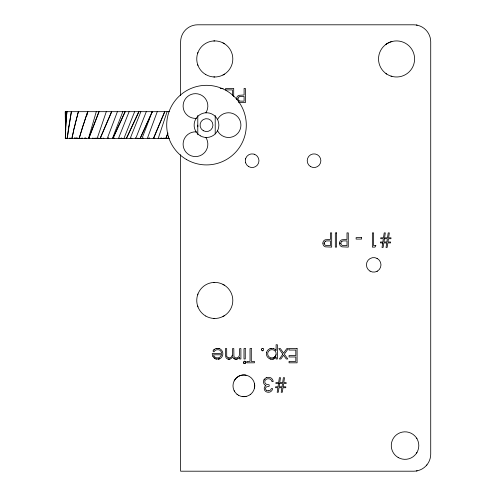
<?xml version="1.0" encoding="UTF-8"?>
<svg xmlns="http://www.w3.org/2000/svg" width="496" height="496" viewBox="0 0 496 496"><rect width="100%" height="100%" fill="white"/><g stroke="black" fill="none" stroke-linecap="round" stroke-linejoin="round"><path stroke-width="0.74" d="M197.786 126.802L197.786 125.116M169.396 111.674L65.286 111.674L65.292 116.715M65.292 111.674L65.683 129.599M169.403 138.564L65.317 138.564L65.367 135.761M65.323 138.564L65.813 125.116M65.379 135.761L65.658 127.918L65.708 130.163L65.701 129.599M74.747 138.564L74.772 138.006M65.683 127.918L66.526 115.593M237.9 98.642L237.906 99.088M324.204 243.102L324.21 243.548M340.808 243.102L340.814 243.548M65.844 125.116L66.582 115.035M75.516 138.564L75.559 138.006M243.933 363.078A1.172 1.172 0 0 0 245.601 362.911A0.98 0.98 0 0 0 245.811 362.402L245.818 362.167A1.017 1.017 0 0 0 245.464 361.497M66.569 115.593L66.954 111.674M66.619 115.035L66.91 111.674M67.189 138.564L71.331 111.674M67.239 138.564L68.163 130.721M77.029 138.564L77.097 138.006M68.237 130.163L68.721 126.802M68.789 126.802L71.418 111.674M78.92 138.564L79.007 138.006M254.473 388.077L254.578 387.519A10.862 10.862 0 0 0 254.578 384.121L254.473 383.563M81.666 138.564L81.778 138.006M71.852 138.564L72.063 138.006M72.087 137.442L73.644 130.721M71.97 138.006L73.513 131.279M73.538 130.721L73.768 130.163M73.792 129.599L75.237 124M73.668 130.163L75.101 124.558M84.599 138.564L84.729 138.006M228.067 359.079L228.048 359.073A3.112 3.112 0 0 0 228.507 359.147L229.326 359.147A3.125 3.125 0 0 0 229.76 359.079A4.018 4.018 0 0 0 230.869 358.639A4.557 4.557 0 0 0 231.229 358.416A3.931 3.931 0 0 0 231.52 358.186A4.613 4.613 0 0 0 232.016 357.69L232.723 356.655L233.114 357.554A3.404 3.404 0 0 0 233.362 357.938A2.678 2.678 0 0 0 233.926 358.49L234.366 358.763A3.838 3.838 0 0 0 234.707 358.918A3.484 3.484 0 0 0 235.191 359.073L236.387 359.154A4.042 4.042 0 0 0 236.952 359.079L238.712 358.23A5.667 5.667 0 0 0 239.407 357.473L239.618 357.182L239.618 358.986L240.895 358.986L240.895 348.589L239.618 348.589L239.32 355.582A3.323 3.323 0 0 1 236.939 357.821A2.449 2.449 0 0 1 236.592 357.87L235.879 357.87A2.238 2.238 0 0 1 233.914 356.072L233.783 348.589L232.506 348.589L232.45 354.113A8.519 8.519 0 0 1 232.295 355.248L232.202 355.595A3.298 3.298 0 0 1 231.155 357.157A3.72 3.72 0 0 1 230.745 357.449A2.939 2.939 0 0 1 230.367 357.641A3.41 3.41 0 0 1 229.933 357.79L229.809 357.821A2.474 2.474 0 0 1 229.462 357.876L228.836 357.876M75.262 123.436L76.372 119.517M75.125 124L76.229 120.075M87.06 114.477L86.781 115.593M87.854 111.674L87.203 113.913M87.631 112.232L87.773 111.674M76.403 118.959L77.407 115.593M76.254 119.517L77.258 116.157M88.462 138.564L96.28 111.674M77.438 115.035L78.362 111.674M77.289 115.593L78.492 111.674M79.106 138.564L79.887 136.326M79.236 138.564L79.72 136.884M79.918 135.761L80.55 134.081M79.757 136.326L80.383 134.645M92.312 138.564L92.473 138.006M245.638 158.602L245.539 158.943M80.581 133.523L81.914 129.599M80.414 134.081L81.226 131.843M168.572 136.326L167.896 138.564M81.257 131.279L82.088 129.041M167.09 111.674L158.193 138.564M82.119 128.483L84.605 121.198M81.945 129.041L82.795 126.802M82.826 126.238L85.349 118.959M97.117 138.564L106.299 111.674M163.519 138.564L163.705 138.006M84.642 120.64L87.463 112.797M85.386 118.395L87.693 111.674M101.711 138.564L101.903 138.006M197.631 53.382L197.947 52.489M197.631 294.866L197.947 293.979M157.263 111.674L147.3 138.564M88.623 138.564L98.921 111.674M88.784 138.564L99.107 111.674M107.254 138.564L117.403 111.674M153.202 138.564L153.407 138.006M152.024 112.232L152.229 111.674L139.99 138.564M110.565 113.913L110.769 113.355M111.191 112.232L111.402 111.674M150.555 116.157L150.765 115.593M150.133 117.273L150.344 116.715M112.821 137.442L112.394 138.564M149.073 120.075L149.284 119.517M149.494 118.959L149.711 118.395M113.888 134.645L113.46 135.761M113.032 136.884L113.243 136.326M148.434 121.756L148.006 122.878M148.645 121.198L148.862 120.64M114.099 134.081L114.316 133.523M114.526 132.965L122.847 111.674M147.789 123.436L141.918 138.564M146.289 111.674L135.699 138.564M167.896 132.965L165.701 138.564M167.853 133.523L165.881 138.564M118.426 138.564L129.096 111.674M140.883 111.674L130.15 138.564M123.888 138.564L134.645 111.674M164.839 111.674L153.531 138.564M164.653 111.674L153.332 138.564M100 138.564L111.55 111.674M100.186 138.564L111.755 111.674M152.377 111.674L140.201 138.564M112.728 138.564L125.035 111.674M112.927 138.564L125.24 111.674M138.775 111.674L126.257 138.564M138.985 111.674L126.461 138.564M234.174 380.891L234.447 380.389A10.862 10.862 0 0 1 238.923 376.135A10.844 10.844 0 0 1 242.153 375.094L242.172 375.088A10.819 10.819 0 0 1 245.551 375.094L246.109 375.199M416.956 452.47L416.578 453.084M426.331 465.552L426.913 464.87M214.408 349.37L213.578 350.126A6.082 6.082 0 0 0 212.939 351.032L213.937 351.869L214.687 350.895A3.174 3.174 0 0 1 215.27 350.399L215.438 350.3A4.197 4.197 0 0 1 216.157 349.965L216.237 349.934A4.917 4.917 0 0 1 217.13 349.723L218.73 349.792A3.435 3.435 0 0 1 219.957 350.35A4.235 4.235 0 0 1 220.249 350.579A3.615 3.615 0 0 1 220.503 350.821A4.073 4.073 0 0 1 220.745 351.1A3.435 3.435 0 0 1 221.179 351.8L221.259 351.993A3.776 3.776 0 0 1 221.427 352.501A4.241 4.241 0 0 1 221.545 353.301L212.251 353.512L212.288 354.187A6.225 6.225 0 0 0 212.598 355.651A5.14 5.14 0 0 0 212.846 356.364M250.685 394.258L250.232 394.605M386.744 43.828L385.969 44.361A18.048 18.048 0 0 1 390.997 41.8L391.902 41.534M224.601 74.078L222.964 75.02M224.601 315.561L222.964 316.504M377.01 271.337L377.344 271.151M218.959 359.005L216.058 358.974A4.706 4.706 0 0 1 214.582 358.292L212.883 356.326M213.869 349.816A5.034 5.034 0 0 1 215.481 348.781A4.774 4.774 0 0 1 216.132 348.57L218.699 348.496A5.14 5.14 0 0 1 219.406 348.669A4.396 4.396 0 0 1 221.216 349.792L221.383 349.971A6.392 6.392 0 0 1 221.948 350.715A5.518 5.518 0 0 1 222.332 351.422A6.02 6.02 0 0 1 222.543 351.949A5.208 5.208 0 0 1 222.822 353.431L222.809 354.33A5.208 5.208 0 0 1 222.741 354.832A5.537 5.537 0 0 1 222.617 355.341A5.351 5.351 0 0 1 221.799 357.015L221.29 357.635A4.737 4.737 0 0 1 220.205 358.503A4.427 4.427 0 0 1 219.635 358.788M246.109 396.44L245.551 396.546A10.819 10.819 0 0 1 242.172 396.552L242.172 396.552M416.318 470.989L417.192 470.828M266.643 352.284A5.487 5.487 0 0 0 266.526 352.78A5.239 5.239 0 0 0 266.445 353.524L266.451 354.194A4.929 4.929 0 0 0 267.158 356.494A5.716 5.716 0 0 0 267.449 356.928A5.394 5.394 0 0 0 267.772 357.318A6.398 6.398 0 0 0 268.169 357.715A5.63 5.63 0 0 0 268.807 358.236L269.024 358.372A4.749 4.749 0 0 0 269.619 358.695L270.103 358.887A4.954 4.954 0 0 0 270.816 359.073L272.967 359.079A5.295 5.295 0 0 0 273.972 358.788A4.34 4.34 0 0 0 274.896 358.286L275.268 357.988A4.898 4.898 0 0 0 275.764 357.492L276.105 357.064L276.105 358.986L277.382 358.986L277.382 344.757L276.105 344.757L276.105 350.474L275.677 350.002M262.688 350.765L262.353 350.765M262.359 348.415L262.663 348.415A1.048 1.048 0 0 1 262.954 348.49L262.973 348.496M244.491 361.187L244.795 361.187A1.159 1.159 0 0 1 245.452 361.479L245.47 361.491M273.73 348.725A4.693 4.693 0 0 0 273.302 348.589L270.791 348.502A5.413 5.413 0 0 0 270.053 348.694A4.724 4.724 0 0 0 269.644 348.862A5.369 5.369 0 0 0 268.33 349.705A6.318 6.318 0 0 0 267.704 350.325A5.096 5.096 0 0 0 266.637 352.284M268.751 390.798L268.212 390.811A3.732 3.732 0 0 1 267.505 390.724A2.902 2.902 0 0 1 266.619 390.358M213.838 40.945L214.78 40.92M213.838 282.429L214.78 282.404M206.497 112.753L205.846 112.772A12.369 12.369 0 0 0 199.913 94.482A12.369 12.369 0 0 0 183.26 104.092A12.369 12.369 0 0 0 196.131 118.377L195.474 118.395M220.199 88.424L223.113 88.424M195.474 131.843L196.131 131.855A12.369 12.369 0 0 0 183.26 146.146A12.369 12.369 0 0 0 199.913 155.756A12.369 12.369 0 0 0 205.846 137.466L206.497 137.485M213.838 76.961L214.78 76.985M213.838 318.444L214.78 318.469M417.192 25.172L416.318 25.011M390.997 76.105L391.902 76.372M219.406 348.669L219.176 348.601A5.462 5.462 0 0 0 218.166 348.428M254.243 154.213L254.584 154.33M377.01 258.373L377.344 258.552M222.964 42.885L224.601 43.828M222.964 284.369L224.601 285.318M386.744 74.078A18.03 18.03 0 0 1 388.38 42.885A18.03 18.03 0 0 1 414.575 59.898A18.03 18.03 0 0 1 386.744 74.078L385.969 73.538M237.014 394.258L237.466 394.605M266.47 390.259L266.209 390.042A2.003 2.003 0 0 1 265.527 388.852L265.54 388.362A1.897 1.897 0 0 1 266.352 387.072A3.032 3.032 0 0 1 266.699 386.824L269.173 386.26L269.173 384.797L267.115 384.53A3.441 3.441 0 0 1 266.054 384.053A2.995 2.995 0 0 1 265.242 383.222L265.211 383.179A2.48 2.48 0 0 1 264.808 382.075L264.827 381.381A2.995 2.995 0 0 1 264.914 380.99A2.74 2.74 0 0 1 265.521 379.961A3.373 3.373 0 0 1 266.842 379.031A3.881 3.881 0 0 1 267.177 378.932A3.528 3.528 0 0 1 267.505 378.857L268.807 378.789A4.501 4.501 0 0 1 269.396 378.876L270.301 379.211A3.007 3.007 0 0 1 270.661 379.446L271.374 380.24A4.774 4.774 0 0 1 271.665 380.81L271.913 381.517L273.191 381.517L273.079 381.021A6.777 6.777 0 0 0 272.806 380.165A5.189 5.189 0 0 0 272.595 379.713L272.465 379.483A4.439 4.439 0 0 0 271.982 378.808A4.018 4.018 0 0 0 271.721 378.529A4.241 4.241 0 0 0 270.314 377.642L270.109 377.574A5.065 5.065 0 0 0 269.409 377.394A4.724 4.724 0 0 0 268.962 377.338L267.412 377.406A5.605 5.605 0 0 0 266.693 377.592M243.858 363.091L243.871 363.103A1.029 1.029 0 0 1 243.455 362.427L243.462 362.136A1.097 1.097 0 0 1 244.497 361.224M416.956 438.706L416.578 438.092M234.174 390.749L234.447 391.251M135.526 138.006L135.786 138.564M135.315 138.006L135.575 138.564M121.793 138.006L122.047 138.564M121.582 138.006L121.842 138.564M149.06 138.006L149.315 138.564M148.862 138.006L149.11 138.564M108.457 138.006L108.705 138.564M108.258 138.006L108.506 138.564M161.814 138.006L162.043 138.564M161.622 138.006L161.857 138.564M131.663 138.006L131.886 138.564M126.12 138.006L126.344 138.564M137.925 138.006L138.148 138.564M96.112 138.006L96.336 138.564M95.939 138.006L96.156 138.564M119.902 138.006L120.125 138.564M143.394 138.006L143.611 138.564M114.526 138.006L114.737 138.564M149.432 138.006L149.643 138.564M108.63 138.006L108.835 138.564M154.585 138.006L154.789 138.564M197.631 64.523L197.947 65.416M197.631 306.013L197.947 306.9M103.652 138.006L103.844 138.564M160.134 138.006L160.326 138.564M85.293 138.006L85.486 138.564M85.145 138.006L85.331 138.564M98.338 138.006L98.518 138.564M164.746 138.006L164.926 138.564M93.973 138.006L94.141 138.564M245.539 162.477L245.638 162.818M89.466 138.006L89.621 138.564M76.471 138.006L76.62 138.564M76.359 138.006L76.502 138.564M85.913 138.006L86.05 138.564M82.417 138.006L82.534 138.564M70.035 138.006L70.134 138.564M69.961 138.006L70.054 138.564M79.825 138.006L79.924 138.564M77.494 138.006L77.562 138.564M243.455 362.359L243.462 362.427A1.097 1.097 0 0 0 244.485 363.32L244.788 363.357A1.097 1.097 0 0 0 245.818 362.402M261.342 349.767L261.342 349.426A1.141 1.141 0 0 1 263.624 349.463L263.692 349.748A1.141 1.141 0 0 1 261.417 349.767M75.975 138.006L76.031 138.564M66.309 138.564L66.266 138.006L66.272 138.564M74.902 138.006L74.933 138.564M65.602 127.918L65.379 121.198M65.367 121.198L65.298 116.715M74.536 138.006L74.536 138.564M233.697 96.664L233.697 88.424L225.668 88.424L225.668 89.888L232.419 89.888L232.419 95.356M215.214 115.512L215.214 133.957M197.786 115.512L197.786 134.726M180.631 95.53L180.631 41.875A17.075 17.075 0 0 1 197.706 24.8L413.645 24.8A17.081 17.081 0 0 1 430.72 41.881L430.72 454.125A17.081 17.081 0 0 1 413.639 471.2L180.631 471.2L180.631 154.721M268.751 390.786A2.74 2.74 0 0 0 270.432 390.085A3.094 3.094 0 0 0 270.624 389.875L271.362 388.628L272.639 388.628L272.23 389.837A5.059 5.059 0 0 1 271.994 390.284A3.918 3.918 0 0 1 271.789 390.594A4.458 4.458 0 0 1 271.541 390.904A3.708 3.708 0 0 1 271.3 391.152A4.489 4.489 0 0 1 270.99 391.418A3.813 3.813 0 0 1 270.698 391.623A4.266 4.266 0 0 1 270.37 391.821A3.807 3.807 0 0 1 269.694 392.094L269.514 392.144A4.607 4.607 0 0 1 268.9 392.255L267.592 392.212A4.588 4.588 0 0 1 266.141 391.685A3.751 3.751 0 0 1 264.349 389.428A2.945 2.945 0 0 1 264.263 388.87L264.269 388.219A3.28 3.28 0 0 1 265.583 385.907L265.912 385.652L265.267 385.299A3.937 3.937 0 0 1 264.852 384.97L264.157 384.133A4.941 4.941 0 0 1 263.86 383.575A3.503 3.503 0 0 1 263.742 383.272A4.067 4.067 0 0 1 263.525 382.118L263.63 380.934A4.6 4.6 0 0 1 266.718 377.592M263.99 379.936A5.134 5.134 0 0 1 264.362 379.316M236.387 359.154A4.123 4.123 0 0 0 236.964 359.073A4.551 4.551 0 0 0 237.379 358.968M229.952 359.03A3.342 3.342 0 0 1 229.326 359.147M235.662 359.154A3.385 3.385 0 0 1 234.707 358.918M228.507 359.147A3.212 3.212 0 0 1 225.885 357.337L225.395 354.77L225.389 348.589L226.666 348.589L226.715 355.545A5.065 5.065 0 0 0 226.821 356.227M228.842 357.845A2.189 2.189 0 0 1 226.79 356.24M273.972 358.782A5.165 5.165 0 0 1 272.496 359.141M271.324 359.141A5.127 5.127 0 0 1 270.103 358.887M219.189 358.943A4.83 4.83 0 0 1 218.277 359.129M216.516 359.079A5.14 5.14 0 0 1 215.828 358.906M219.585 358.695A5.208 5.208 0 0 1 218.91 358.918M273.811 357.48A4.352 4.352 0 0 1 273.451 357.635A3.683 3.683 0 0 1 272.955 357.777L271.43 357.864A4.104 4.104 0 0 1 268.789 356.537A3.751 3.751 0 0 1 268.454 356.116A4.96 4.96 0 0 1 268.131 355.57A3.763 3.763 0 0 1 267.927 355.074L267.809 354.665A3.181 3.181 0 0 1 267.735 354.206L267.741 353.369A3.534 3.534 0 0 1 267.933 352.52A4.284 4.284 0 0 1 270.06 350.083A3.825 3.825 0 0 1 270.574 349.897A4.476 4.476 0 0 1 271.138 349.748L272.267 349.699A3.844 3.844 0 0 1 272.806 349.773A4.557 4.557 0 0 1 274.257 350.362A3.85 3.85 0 0 1 276.092 353.313L276.074 354.311A4.352 4.352 0 0 1 276.012 354.708A3.825 3.825 0 0 1 275.435 356.072A4.117 4.117 0 0 1 273.811 357.48A3.98 3.98 0 0 0 276.012 354.708M234.366 358.763A3.429 3.429 0 0 1 233.938 358.503M214.582 358.286A5.375 5.375 0 0 1 214.005 357.814M232.295 355.248A3.794 3.794 0 0 1 232.202 355.595M273.786 348.744A5.369 5.369 0 0 1 275.72 350.027M270.053 348.694A5.456 5.456 0 0 1 271.07 348.459A5.251 5.251 0 0 1 271.597 348.415M216.132 348.57A5.766 5.766 0 0 1 216.926 348.44M341.868 241.447A2.201 2.201 0 0 0 342.339 245.421A3.292 3.292 0 0 0 342.792 245.545L347.002 245.656L347.002 240.913L343.74 240.901A7.403 7.403 0 0 0 342.779 241.006L342.352 241.124A2.449 2.449 0 0 0 341.868 241.354M325.264 241.447A2.201 2.201 0 0 0 325.742 245.421A3.292 3.292 0 0 0 326.188 245.545L330.398 245.656L330.398 240.913L327.137 240.901A7.403 7.403 0 0 0 326.176 241.006L325.748 241.124A2.449 2.449 0 0 0 325.264 241.354M239.432 100.979A3.298 3.298 0 0 0 239.884 101.085L244.094 101.196L244.094 96.453L240.839 96.441A7.409 7.409 0 0 0 239.872 96.553L239.444 96.664A2.455 2.455 0 0 0 238.96 96.894M238.378 102.058A3.646 3.646 0 0 0 239.159 102.393L245.371 102.66L245.371 88.424L244.094 88.424L244.094 94.996L239.171 95.306A4.08 4.08 0 0 0 238.607 95.523L238.415 95.623A3.28 3.28 0 0 0 236.983 97.086A3.726 3.726 0 0 0 236.852 97.396A3.298 3.298 0 0 0 236.685 98.01L236.617 98.927A4.086 4.086 0 0 0 236.642 99.349A4.452 4.452 0 0 0 236.666 99.541M239.438 100.961A2.201 2.201 0 0 1 238.96 96.993M217.521 119.511A12.369 12.369 0 0 1 236.325 115.506A12.369 12.369 0 0 1 236.325 134.732A12.369 12.369 0 0 1 217.521 130.727M322.921 243.102L322.921 243.381A4.086 4.086 0 0 0 322.946 243.803A4.452 4.452 0 0 0 323.057 244.41A3.044 3.044 0 0 0 323.138 244.677A3.714 3.714 0 0 0 323.262 244.981A3.088 3.088 0 0 0 323.559 245.495A3.838 3.838 0 0 0 323.789 245.78A3.639 3.639 0 0 0 325.457 246.847L331.675 247.113L331.675 232.884L330.398 232.884L330.398 239.45L325.475 239.766A4.08 4.08 0 0 0 324.911 239.983L324.719 240.076A3.28 3.28 0 0 0 323.287 241.54A3.732 3.732 0 0 0 323.156 241.85A3.298 3.298 0 0 0 322.989 242.463L322.921 243.102M339.524 243.102L339.543 243.803A4.47 4.47 0 0 0 339.655 244.41A3.044 3.044 0 0 0 339.741 244.677A3.714 3.714 0 0 0 339.865 244.981A3.094 3.094 0 0 0 340.157 245.495A3.85 3.85 0 0 0 340.386 245.78A3.639 3.639 0 0 0 342.06 246.847L348.279 247.113L348.279 232.884L347.002 232.884L347.002 239.45L342.073 239.766A4.08 4.08 0 0 0 341.508 239.983L341.316 240.076A3.28 3.28 0 0 0 339.89 241.54A3.732 3.732 0 0 0 339.76 241.85A3.298 3.298 0 0 0 339.593 242.463L339.524 243.102M278.504 383.52L278.014 386.806L275.559 386.806L275.559 387.717L277.878 387.717L277.196 392.28L278.293 392.28L278.981 387.717L281.895 387.717L281.207 392.28L282.311 392.28L282.993 387.717L285.777 387.717L285.777 386.806L283.129 386.806L283.625 383.52L286.142 383.52L286.142 382.608L283.762 382.608L284.499 377.685L283.396 377.685L282.658 382.608L279.744 382.608L280.488 377.685L279.384 377.685L278.647 382.608L275.925 382.608L275.925 383.52L278.504 383.52M279.608 383.52L279.118 386.806L282.032 386.806L282.522 383.52L279.608 383.52M382.707 242.916L382.025 247.479L383.123 247.479L383.805 242.916L386.719 242.916L386.037 247.479L387.134 247.479L387.822 242.916L390.6 242.916L390.6 242.005L387.959 242.005L388.449 238.719L390.966 238.719L390.966 237.807L388.585 237.807L389.329 232.884L388.225 232.884L387.481 237.807L384.574 237.807L385.311 232.884L384.208 232.884L383.47 237.807L380.748 237.807L380.748 238.719L383.334 238.719L382.844 242.005L380.389 242.005L380.389 242.916L382.707 242.916M384.437 238.719L383.941 242.005L386.855 242.005L387.345 238.719L384.437 238.719M221.427 354.789L220.887 356.06A3.472 3.472 0 0 1 220.608 356.475L219.79 357.225A3.416 3.416 0 0 1 219.517 357.393A4.241 4.241 0 0 1 219.158 357.566A3.546 3.546 0 0 1 218.848 357.684A4.042 4.042 0 0 1 217.719 357.889L216.882 357.852A4.836 4.836 0 0 1 216.262 357.715A3.875 3.875 0 0 1 215.921 357.597L215.5 357.405A3.856 3.856 0 0 1 214.681 356.853A3.261 3.261 0 0 1 213.993 355.992A4.693 4.693 0 0 1 213.726 355.427L213.528 354.789L221.427 354.789M375.825 245.656L374.988 247.113L372.36 247.113L372.36 232.884L373.637 232.884L373.637 245.656L375.825 245.656M282.825 354.175L279.391 358.986L280.91 358.986L283.588 355.235L286.266 358.986L287.785 358.986L284.344 354.175L288.331 348.589L286.812 348.589L283.588 353.109L280.364 348.589L278.845 348.589L282.825 354.175M336.604 232.884L335.327 232.884L335.327 247.113L336.604 247.113L336.604 232.884M361.596 237.627L356.122 237.627L356.122 239.084L361.596 239.084L361.596 237.627M245.272 348.589L243.995 348.589L243.995 358.986L245.272 358.986L245.272 348.589M251.292 348.589L250.021 348.589L250.021 361.361L246.915 361.361L246.915 362.818L254.398 362.818L254.398 361.361L251.292 361.361L251.292 348.589M297.085 348.589L289.063 348.589L289.063 350.046L295.808 350.046L295.808 355.52L289.063 355.52L289.063 356.977L295.808 356.977L295.808 361.361L289.063 361.361L289.063 362.818L297.085 362.818L297.085 348.589M203.273 130.708A6.454 6.454 0 0 0 212.951 125.116A6.454 6.454 0 0 0 203.273 119.53A6.454 6.454 0 0 0 203.273 130.708M398.158 457.504A13.764 13.764 0 0 0 418.798 445.588A13.764 13.764 0 0 0 398.158 433.665A13.764 13.764 0 0 0 398.158 457.504M238.421 395.225A10.862 10.862 0 0 0 254.708 385.82A10.862 10.862 0 0 0 238.421 376.414A10.862 10.862 0 0 0 238.421 395.225M205.766 316.057A18.036 18.036 0 0 0 232.81 300.44A18.036 18.036 0 0 0 205.766 284.822A18.036 18.036 0 0 0 205.766 316.057M370.072 271.151A7.273 7.273 0 0 0 380.984 264.852A7.273 7.273 0 0 0 370.072 258.552A7.273 7.273 0 0 0 370.072 271.151M205.766 74.567A18.036 18.036 0 0 0 232.816 58.95A18.036 18.036 0 0 0 205.766 43.332A18.036 18.036 0 0 0 205.766 74.567M310.62 166.625A6.832 6.832 0 0 0 320.869 160.71A6.832 6.832 0 0 0 310.62 154.795A6.832 6.832 0 0 0 310.62 166.625M248.719 166.625A6.832 6.832 0 0 0 258.968 160.71A6.832 6.832 0 0 0 248.719 154.795A6.832 6.832 0 0 0 248.719 166.625M186.601 159.582A39.792 39.792 0 0 0 246.295 125.116A39.792 39.792 0 0 0 186.601 90.656A39.792 39.792 0 0 0 186.601 159.582M200.316 135.83A12.363 12.363 0 0 0 218.866 125.116A12.363 12.363 0 0 0 200.316 114.409A12.363 12.363 0 0 0 200.316 135.83"/></g></svg>
